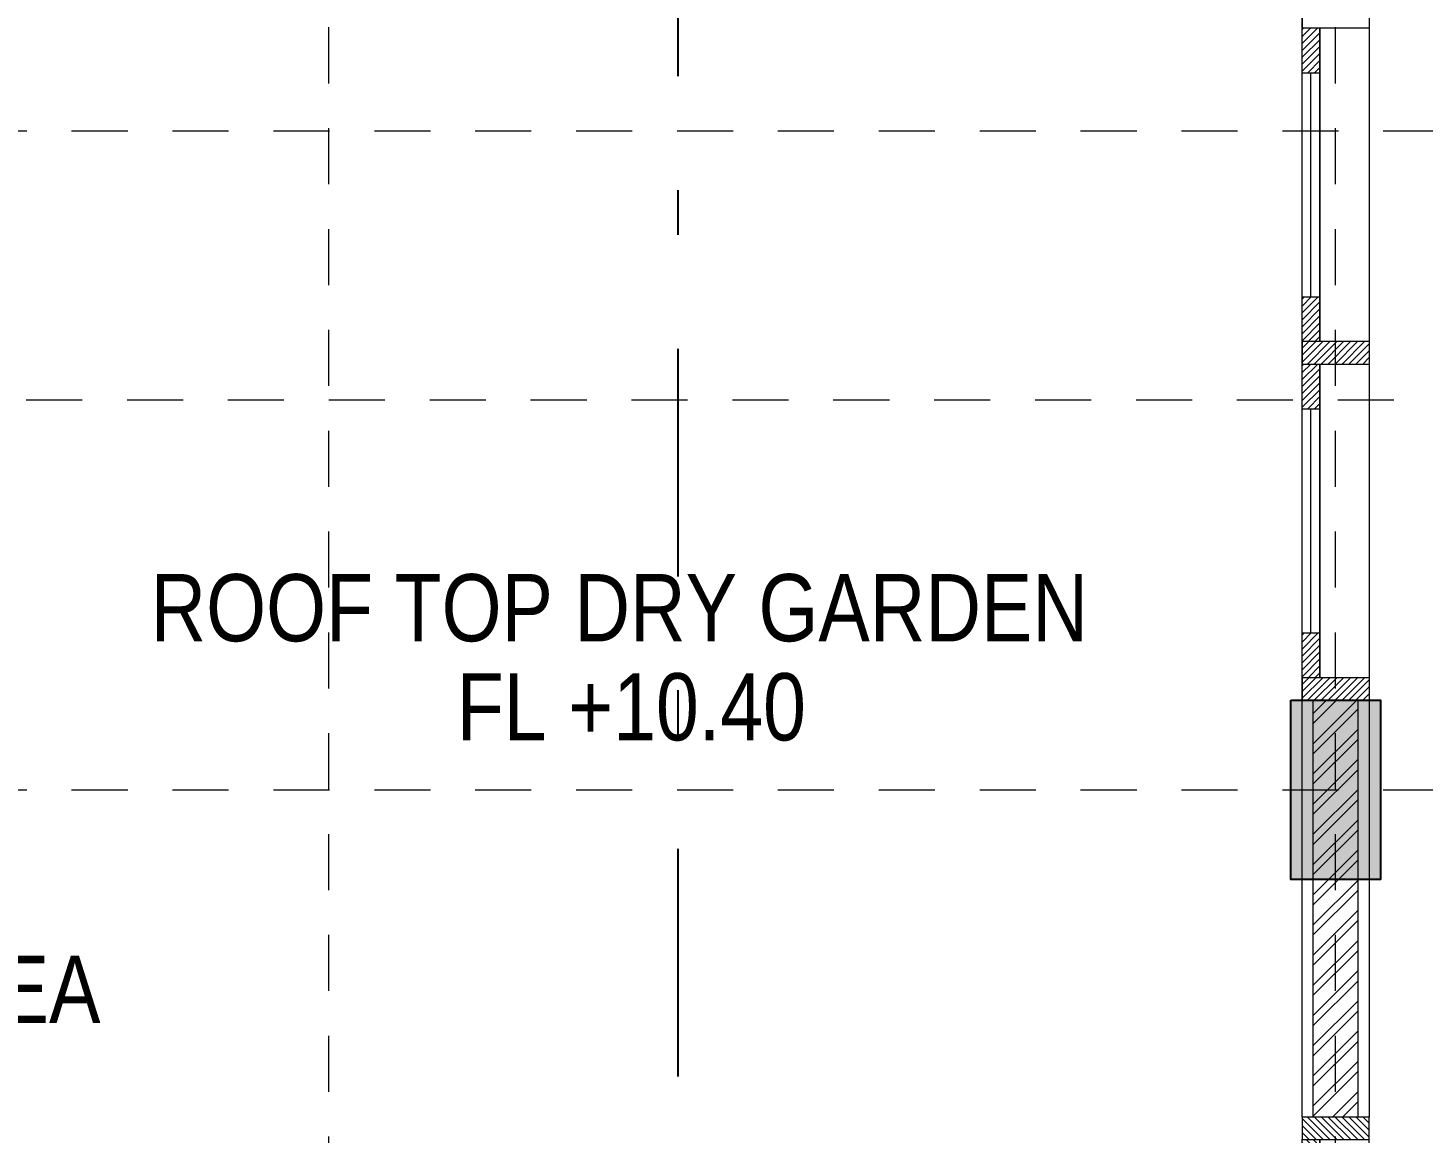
# Model space of a CAD drawing. Header units: millimetres. Extents: x -9564 to 494436, y -140371 to 4257.
# Drawn here: x 80.189 to 83.3, y 122.107 to 124.573 of the extents above; entities that cross this region are included whole.
import ezdxf
from ezdxf.enums import TextEntityAlignment as Align

# ---------------------------------------------------------------- set-up
doc = ezdxf.new("R2010")
doc.units = ezdxf.units.MM
doc.header["$MEASUREMENT"] = 0
for name, pattern in [('DASHDOTX2', [50.8, 25.4, -12.7, 0, -12.7]), ('HIDDEN', [0.375, 0.25, -0.125]), ('HIDDEN2', [0.1875, 0.125, -0.0625]), ('SLD-Solid', [0])]:
    doc.linetypes.add(name, pattern=pattern)
doc.layers.add('1', color=5, linetype='Continuous')
doc.layers.add('TEXT', color=4, linetype='Continuous')
for name, color, linetype, lineweight in [('28-Arsiran', 252, 'Continuous', 5), ('8', 8, 'Continuous', 5), ('AS', 8, 'HIDDEN2', 5), ('DINDING', 1, 'Continuous', 20), ('DOOR OPENING', 4, 'SLD-Solid', 5), ('XR-KOP A3_MOZART$0$A-TXTKOP', 3, 'Continuous', 5)]:
    doc.layers.add(name, color=color, linetype=linetype, lineweight=lineweight)
doc.styles.add('Arial Narrow', font='ARIALN.TTF')
doc.styles.add('HAND', font='ROMAND.SHX', dxfattribs={"width": 0.8, "height": 250})
doc.styles.add('XR-KOP A3_MOZART$0$ROMAND', font='romand.shx', dxfattribs={"height": 2, "bigfont": 'bigfont.shx'})
pattern_1 = [(45, (849.450702, -149.640724), (-0.00773398042, 0.00773398042), [])]

# ---------------------------------------------------------------- blocks, each defined once
blk = doc.blocks.new('as2')
at = {"layer": 'AS'}
for p, q in [((248.5698, 142.1088), (248.5698, 163.539)), ((250.8148, 142.1088), (250.8148, 163.539)), ((242.3711, 160.6775), (256.2148, 160.6775)), ((242.9446, 160.0775), (256.2148, 160.0775)), ((242.3711, 159.2075), (256.2148, 159.2075))]:
    blk.add_line(p, q, dxfattribs=at)
blk = doc.blocks.new('pot2')
at = {"layer": '1', "linetype": 'DASHDOTX2', "ltscale": 0.02}
blk.add_lwpolyline([(167.8795, 148.8386), (167.5025, 148.8386), (167.5025, 171.6414), (167.8795, 171.6414)], dxfattribs=at)
blk = doc.blocks.new('k4')
at = {"true_color": 0x636466}
h = blk.add_hatch(dxfattribs=at)
h.set_pattern_fill('ANGLE', color=251)
h.set_pattern_definition([(0, (0, 0), (0, 6.985), [5.08, -1.905]), (90, (0, 0), (-6.985, 4e-16), [5.08, -1.905])])
h.paths.add_polyline_path([(210.5582, -20.3924), (210.3582, -20.3924), (210.3582, -20.7924), (210.5582, -20.7924)])
h = blk.add_hatch(color=251, dxfattribs=at)
h.dxf.hatch_style = 1
h.paths.add_polyline_path([(210.5582, -20.5943), (210.3582, -20.5943), (210.3582, -20.7924), (210.5582, -20.7924)])
h.paths.add_polyline_path([(210.5582, -20.3924), (210.3582, -20.3924), (210.3582, -20.5943), (210.5582, -20.5943)])
for p, q in [((210.3582, -20.3924), (210.5582, -20.3924)), ((210.5582, -20.3924), (210.5582, -20.7924)), ((210.5582, -20.7924), (210.3582, -20.7924))]:
    blk.add_line(p, q)
blk.add_lwpolyline([(210.3582, -20.3924), (210.5582, -20.3924), (210.5582, -20.7924), (210.3582, -20.7924)], close=True)
blk = doc.blocks.new('KLR')
blk.add_blockref('k4', (95.8, 205.6948))
blk = doc.blocks.new('KUSEN PINTU')
at = {"layer": 'DOOR OPENING', "linetype": 'Continuous', "transparency": 33554687}
for p, q in [((-30, 110), (-30, 150)), ((-30, 150), (-5, 150)), ((-5, 150), (-5, 145)), ((-5, 145), (0, 145)), ((0, 145), (0, 5)), ((-50, 110), (-30, 110)), ((-50, 0), (-50, 110)), ((-5, 0), (-50, 0)), ((0, 5), (-5, 5)), ((-5, 5), (-5, 0))]:
    blk.add_line(p, q, dxfattribs=at)
at = {"layer": 'DOOR OPENING', "linetype": 'Continuous', "ltscale": 10, "transparency": 33554687}
for p, q in [((0, 145), (0, 150)), ((0, 5), (0, 0))]:
    blk.add_line(p, q, dxfattribs=at)
blk = doc.blocks.new('jj1')
at = {"layer": 'DOOR OPENING', "linetype": 'Continuous', "transparency": 33554687}
h = blk.add_hatch(dxfattribs=at)
h.set_pattern_fill('ANSI31', color=256, scale=0.0875, angle=90)
h.set_pattern_definition([(135, (474.810639, 899.157156), (-0.00773398042, -0.00773398042), [])])
h.paths.add_polyline_path([(305.0432, 161.6524), (305.0932, 161.6524), (305.0932, 161.8024), (305.0432, 161.8024)])
h = blk.add_hatch(dxfattribs=at)
h.set_pattern_fill('ANSI31', color=256, scale=0.0875, angle=90)
h.set_pattern_definition([(135, (474.810639, 899.157156), (-0.00773398042, -0.00773398042), [])])
h.paths.add_polyline_path([(305.0432, 161.6524), (305.0932, 161.6524), (305.0932, 161.8024), (305.0432, 161.8024)])
h = blk.add_hatch(dxfattribs=at)
h.set_pattern_fill('ANSI31', color=256, scale=0.0875, angle=90)
h.set_pattern_definition([(135, (474.060639, 899.157156), (-0.00773398042, -0.00773398042), [])])
h.paths.add_polyline_path([(305.7932, 161.6524), (305.8432, 161.6524), (305.8432, 161.8024), (305.7932, 161.8024)])
h = blk.add_hatch(dxfattribs=at)
h.set_pattern_fill('ANSI31', color=256, scale=0.0875, angle=90)
h.set_pattern_definition([(135, (474.060639, 899.157156), (-0.00773398042, -0.00773398042), [])])
h.paths.add_polyline_path([(305.7932, 161.6524), (305.8432, 161.6524), (305.8432, 161.8024), (305.7932, 161.8024)])
h = blk.add_hatch(dxfattribs=at)
h.set_pattern_fill('ANSI31', color=256, scale=0.0875, angle=90)
h.set_pattern_definition([(135, (624.817151, 947.177618), (-0.00773398042, -0.00773398042), [])])
h.paths.add_polyline_path([(304.3432, 161.6524), (304.4432, 161.6524), (304.4432, 161.6924), (304.3432, 161.6924)])
h = blk.add_hatch(dxfattribs=at)
h.set_pattern_fill('ANSI31', color=256, scale=0.0875, angle=90)
h.set_pattern_definition([(135, (624.217151, 947.176911), (-0.00773398042, -0.00773398042), [])])
h.paths.add_polyline_path([(304.9432, 161.6531), (305.0432, 161.6531), (305.0432, 161.6931), (304.9432, 161.6931)])
h = blk.add_hatch(dxfattribs=at)
h.set_pattern_fill('ANSI31', color=256, scale=0.0875, angle=90)
h.set_pattern_definition([(135, (624.067151, 947.177618), (-0.00773398042, -0.00773398042), [])])
h.paths.add_polyline_path([(305.0932, 161.6524), (305.1932, 161.6524), (305.1932, 161.6924), (305.0932, 161.6924)])
h = blk.add_hatch(dxfattribs=at)
h.set_pattern_fill('ANSI31', color=256, scale=0.0875, angle=90)
h.set_pattern_definition([(135, (623.467151, 947.176911), (-0.00773398042, -0.00773398042), [])])
h.paths.add_polyline_path([(305.6932, 161.6531), (305.7932, 161.6531), (305.7932, 161.6931), (305.6932, 161.6931)])
at = {"color": 8, "linetype": 'HIDDEN', "lineweight": 5}
blk.add_arc((303.5452, 161.7824), 0.7683, 358.5083, 98.4128, dxfattribs=at)
at = {"layer": 'DOOR OPENING', "linetype": 'Continuous', "transparency": 33554687}
for p, q in [((303.4032, 162.4746), (303.4032, 162.5424)), ((303.4032, 162.5424), (303.4328, 162.5424)), ((303.4328, 162.5424), (303.4328, 162.4746)), ((303.375, 162.4469), (303.375, 162.5147)), ((303.375, 162.5147), (303.3835, 162.5147)), ((303.3835, 162.5147), (303.3835, 162.4469)), ((303.3993, 162.4989), (303.3993, 162.5181)), ((303.4032, 162.5198), (303.4032, 162.4972)), ((303.4328, 162.5198), (303.4328, 162.4972)), ((303.4351, 162.5198), (303.4328, 162.5198)), ((303.4367, 162.4989), (303.4367, 162.5181)), ((303.4526, 162.5147), (303.4526, 162.4469)), ((303.461, 162.5147), (303.4526, 162.5147)), ((303.461, 162.4469), (303.461, 162.5147)), ((303.4032, 162.4972), (303.401, 162.4972)), ((303.4328, 162.4746), (303.4032, 162.4746)), ((303.4328, 162.4972), (303.4351, 162.4972)), ((303.3835, 162.4469), (303.375, 162.4469)), ((303.4526, 162.4469), (303.461, 162.4469)), ((303.4032, 161.8302), (303.4032, 161.7624)), ((303.4328, 161.7624), (303.4328, 161.8302)), ((304.3432, 161.8024), (305.0932, 161.8024)), ((305.0932, 161.8024), (305.8432, 161.8024)), ((303.4328, 161.7624), (303.4032, 161.7624)), ((305.0432, 161.6924), (304.3432, 161.6924)), ((304.3432, 161.6924), (305.0432, 161.6924)), ((305.0432, 161.6924), (304.3432, 161.6924)), ((304.4432, 161.6524), (304.4432, 161.6924)), ((304.9432, 161.6524), (304.9432, 161.6924)), ((305.7932, 161.6924), (305.0932, 161.6924)), ((305.0932, 161.6924), (305.7932, 161.6924)), ((305.7932, 161.6924), (305.0932, 161.6924)), ((305.1932, 161.6524), (305.1932, 161.6924)), ((305.6932, 161.6524), (305.6932, 161.6924)), ((304.4432, 161.6724), (304.9432, 161.6724)), ((305.1932, 161.6724), (305.6932, 161.6724)), ((304.2932, 161.6524), (305.0432, 161.6524)), ((305.0432, 161.6524), (305.7932, 161.6524))]:
    blk.add_line(p, q, dxfattribs=at)
at = {"layer": 'DOOR OPENING', "linetype": 'Continuous', "ltscale": 10, "transparency": 33554687}
for p, q in [((303.3835, 162.5115), (303.3993, 162.5115)), ((303.3835, 162.5055), (303.3993, 162.5055)), ((303.4367, 162.5115), (303.4526, 162.5115)), ((303.4367, 162.5055), (303.4526, 162.5055)), ((303.4032, 161.8302), (303.4032, 162.4746)), ((303.418, 162.4746), (303.418, 161.8302)), ((303.4328, 161.8302), (303.4328, 162.4746))]:
    blk.add_line(p, q, dxfattribs=at)
at = {"layer": 'DOOR OPENING', "transparency": 33554687}
for p, q in [((303.401, 162.5198), (303.4032, 162.5198)), ((303.4328, 161.8302), (303.4032, 161.8302)), ((303.4032, 161.7624), (303.4032, 161.8024)), ((304.3132, 161.7624), (304.3132, 161.8024))]:
    blk.add_line(p, q, dxfattribs=at)
at = {"layer": 'DOOR OPENING', "linetype": 'Continuous', "transparency": 33554687}
for points in [[(305.0932, 161.6524), (305.0432, 161.6524), (305.0432, 161.8024), (305.0932, 161.8024)], [(305.0932, 161.6524), (305.0432, 161.6524), (305.0432, 161.8024), (305.0932, 161.8024)], [(305.8432, 161.6524), (305.7932, 161.6524), (305.7932, 161.8024), (305.8432, 161.8024)], [(305.8432, 161.6524), (305.7932, 161.6524), (305.7932, 161.8024), (305.8432, 161.8024)]]:
    blk.add_lwpolyline(points, close=True, dxfattribs=at)
for centre, start, end in [((303.401, 162.5181), 90, 180), ((303.4351, 162.5181), 0, 90), ((303.401, 162.4989), 180, 270), ((303.4351, 162.4989), 270, 0)]:
    blk.add_arc(centre, 0.00169, start, end, dxfattribs=at)
at = {"layer": 'DOOR OPENING', "linetype": 'Continuous', "transparency": 33554687, "yscale": 0.001, "zscale": 0.001}
for p, xscale in [((303.3732, 161.6524), -0.001), ((304.3432, 161.6524), 0.001)]:
    blk.add_blockref('KUSEN PINTU', p, dxfattribs=dict(at, xscale=xscale))
blk = doc.blocks.new('A$C2a879c63')
at = {"layer": '28-Arsiran'}
h = blk.add_hatch(dxfattribs=at)
h.set_pattern_fill('ANSI32', color=256, scale=0.005)
h.set_pattern_definition([(45, (-228.815536, -137.640266), (-0.0336759605, 0.0336759605), []), (45, (-228.793085, -137.640266), (-0.0336759605, 0.0336759605), [])])
h.paths.add_polyline_path([(112.0702, 21.7672), (111.9702, 21.7672), (111.9702, 20.8372), (112.0702, 20.8372)])
h.paths.add_polyline_path([(111.9702, 24.0672), (112.0702, 24.0672), (112.0702, 25.1873), (111.9702, 25.1873)])
at = {"layer": 'DOOR OPENING', "linetype": 'Continuous', "transparency": 33554687}
h = blk.add_hatch(dxfattribs=at)
h.set_pattern_fill('ANSI31', color=256, scale=0.0875)
h.set_pattern_definition([(45, (897.469749, -297.547237), (-0.00773398042, 0.00773398042), [])])
h.paths.add_polyline_path([(111.9459, 23.1672), (111.9459, 23.2672), (111.9859, 23.2672), (111.9859, 23.1672)])
h = blk.add_hatch(dxfattribs=at)
h.set_pattern_fill('ANSI31', color=256, scale=0.0875)
h.set_pattern_definition([(45, (897.470456, -298.147237), (-0.00773398042, 0.00773398042), [])])
h.paths.add_polyline_path([(111.9452, 22.5672), (111.9452, 22.6672), (111.9852, 22.6672), (111.9852, 22.5672)])
h = blk.add_hatch(dxfattribs=at)
h.set_pattern_fill('ANSI31', color=256, scale=0.0875)
h.set_pattern_definition([(45, (849.450702, -148.890724), (-0.00773398042, 0.00773398042), [])])
h.paths.add_polyline_path([(111.9459, 22.5172), (111.9459, 22.5672), (112.0959, 22.5672), (112.0959, 22.5172)])
h = blk.add_hatch(dxfattribs=at)
h.set_pattern_fill('ANSI31', color=256, scale=0.0875)
h.set_pattern_definition([(45, (849.450702, -148.890724), (-0.00773398042, 0.00773398042), [])])
h.paths.add_polyline_path([(111.9459, 22.5172), (111.9459, 22.5672), (112.0959, 22.5672), (112.0959, 22.5172)])
h = blk.add_hatch(dxfattribs=at)
h.set_pattern_fill('ANSI31', color=256, scale=0.0875)
h.set_pattern_definition([(45, (897.469749, -298.297237), (-0.00773398042, 0.00773398042), [])])
h.paths.add_polyline_path([(111.9459, 22.4172), (111.9459, 22.5172), (111.9859, 22.5172), (111.9859, 22.4172)])
h = blk.add_hatch(dxfattribs=at)
h.set_pattern_fill('ANSI31', color=256, scale=0.0875)
h.set_pattern_definition([(45, (897.470456, -298.897237), (-0.00773398042, 0.00773398042), [])])
h.paths.add_polyline_path([(111.9452, 21.8172), (111.9452, 21.9172), (111.9852, 21.9172), (111.9852, 21.8172)])
h = blk.add_hatch(dxfattribs=at)
h.set_pattern_fill('ANSI31', color=256, scale=0.0875)
h.set_pattern_definition(pattern_1)
h.paths.add_polyline_path([(111.9459, 21.7672), (111.9459, 21.8172), (112.0959, 21.8172), (112.0959, 21.7672)])
h = blk.add_hatch(dxfattribs=at)
h.set_pattern_fill('ANSI31', color=256, scale=0.0875)
h.set_pattern_definition(pattern_1)
h.paths.add_polyline_path([(111.9459, 21.7672), (111.9459, 21.8172), (112.0959, 21.8172), (112.0959, 21.7672)])
at = {"layer": '8'}
for p, q in [((111.9702, 20.8372), (111.9702, 21.7672)), ((112.0702, 20.8372), (112.0702, 21.7672))]:
    blk.add_line(p, q, dxfattribs=at)
at = {"layer": 'DINDING'}
blk.add_lwpolyline([(111.9452, 20.8372), (111.9452, 25.1873), (112.0952, 25.1873), (112.0952, 20.8372)], close=True, dxfattribs=at)
at = {"layer": 'DOOR OPENING', "linetype": 'Continuous', "transparency": 33554687}
for p, q in [((111.9452, 23.2672), (111.9452, 24.0172)), ((112.0959, 22.5672), (112.0959, 23.3172)), ((111.9452, 22.5172), (111.9452, 23.2672)), ((111.9852, 23.2672), (111.9852, 22.5672)), ((111.9852, 22.5672), (111.9852, 23.2672)), ((111.9852, 23.2672), (111.9852, 22.5672)), ((111.9452, 23.1672), (111.9852, 23.1672)), ((111.9652, 22.6672), (111.9652, 23.1672)), ((111.9452, 22.6672), (111.9852, 22.6672)), ((112.0959, 21.8172), (112.0959, 22.5672)), ((111.9452, 21.7672), (111.9452, 22.5172)), ((111.9852, 22.5172), (111.9852, 21.8172)), ((111.9852, 21.8172), (111.9852, 22.5172)), ((111.9852, 22.5172), (111.9852, 21.8172)), ((111.9452, 22.4172), (111.9852, 22.4172)), ((111.9652, 21.9172), (111.9652, 22.4172)), ((111.9452, 21.9172), (111.9852, 21.9172))]:
    blk.add_line(p, q, dxfattribs=at)
for points in [[(111.9459, 23.3172), (111.9459, 23.2672), (112.0959, 23.2672), (112.0959, 23.3172)], [(111.9459, 23.3172), (111.9459, 23.2672), (112.0959, 23.2672), (112.0959, 23.3172)], [(111.9459, 22.5672), (111.9459, 22.5172), (112.0959, 22.5172), (112.0959, 22.5672)], [(111.9459, 22.5672), (111.9459, 22.5172), (112.0959, 22.5172), (112.0959, 22.5672)], [(111.9459, 21.8172), (111.9459, 21.7672), (112.0959, 21.7672), (112.0959, 21.8172)], [(111.9459, 21.8172), (111.9459, 21.7672), (112.0959, 21.7672), (112.0959, 21.8172)]]:
    blk.add_lwpolyline(points, close=True, dxfattribs=at)
for name, p in [('pot2', (-56.9483, -143.5351)), ('KLR', (-194.2379, -163.5351))]:
    blk.add_blockref(name, p)
at = {"xscale": -1, "rotation": 270}
blk.add_blockref('jj1', (-49.7072, -285.006), dxfattribs=at)
at = {"layer": 'AS'}
blk.add_blockref('as2', (-138.7946, -137.6403), dxfattribs=at)
at = {"color": 4, "style": 'HAND'}
for tag, height, rotation, p in [('DRY.WASHER', 0.054, 0, (11.9366, 24.9122)), ('PATIO', 0.135, 0, (20.9666, 21.5696)), ('GENSET', 0.135, 0, (18.2157, 17.1045)), ('PLANTERBOX', 0.135, 90, (22.169, 13.2959)), ('PLANTERBOX', 0.135, 0, (18.5224, 11.5633)), ('PATIO', 0.135, 0, (400.0395, 10.821)), ('CARPORT', 0.135, 0, (12.157, 9.7744)), ('CARPORT', 0.135, 0, (20.6202, 9.7744))]:
    blk.add_attdef(tag, text='', height=height, rotation=rotation, dxfattribs=at).set_placement(p, align=Align.MIDDLE)
at = {"layer": 'TEXT', "transparency": 33554687, "style": 'Arial Narrow'}
for s, p in [('ROOF TOP DRY GARDEN', (109.3774, 21.8986)), ('SERVICE TORRENT AREA', (107.1181, 21.0471))]:
    blk.add_text(s, height=0.15, dxfattribs=at).set_placement(p)
at = {"layer": 'TEXT', "transparency": 33554687, "insert": (110.0603, 21.8275), "char_height": 0.15, "width": 0.971912, "attachment_point": 1, "style": 'Arial Narrow'}
blk.add_mtext('FL +10.40\\P', dxfattribs=at)
at = {"layer": 'XR-KOP A3_MOZART$0$A-TXTKOP', "style": 'XR-KOP A3_MOZART$0$ROMAND'}
for tag, p in [('1:200', (37.0468, 3.1879)), ('1:100', (79.0468, 3.1879)), ('1:100', (121.0468, 3.1879)), ('1:100', (163.0468, 3.1879)), ('1:100', (205.0468, 3.1879)), ('1:100', (247.0468, 3.1879)), ('1:100', (289.0468, 3.1879)), ('1:100', (331.0468, 3.1879)), ('1:100', (373.0468, 3.1879)), ('1:100', (415.0468, 3.1879)), ('1:100', (457.0468, 3.1879)), ('1:100', (499.0468, 3.1879))]:
    blk.add_attdef(tag, text='', height=0.1296, dxfattribs=at).set_placement(p, align=Align.MIDDLE)

msp = doc.modelspace()

# ---------------------------------------------------------------- block references
msp.add_blockref('A$C2a879c63', (-28.9148, 101.3058))

doc.saveas('drawing.dxf')
